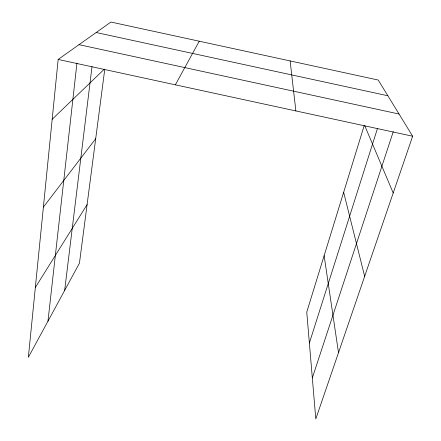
<?xml version="1.0" encoding="UTF-8"?>
<svg xmlns="http://www.w3.org/2000/svg" width="441" height="441" viewBox="0 0 441 441"><rect width="100%" height="100%" fill="white"/><g stroke="black" fill="none" stroke-linecap="round" stroke-linejoin="round"><path stroke-width="0.66" d="M364.211 125.531L306.754 312.107L315.8 418.95L412.649 136.23L378.218 80.036L110.934 22.05L58.168 59.447L28.351 357.32L79.441 263.2L104.76 69.331M47.959 321.191L76.949 63.135M64.656 290.443L92.015 66.563M309.373 343.043L377.496 128.397M312.327 377.954L393.262 131.65M175.347 84.832L199.255 41.211M35.335 287.51L87.097 204.585M43.389 207.099L95.703 138.7M52.181 119.268L104.357 69.127M96.177 32.513L387.854 95.763M79.022 44.668L399.05 114.032M58.168 59.447L412.649 136.23M364.674 125.492L393.207 192.982M343.655 192.282L364.657 276.336M324.129 255.692L338.506 352.668M290.128 60.93L295.872 110.939"/></g></svg>
